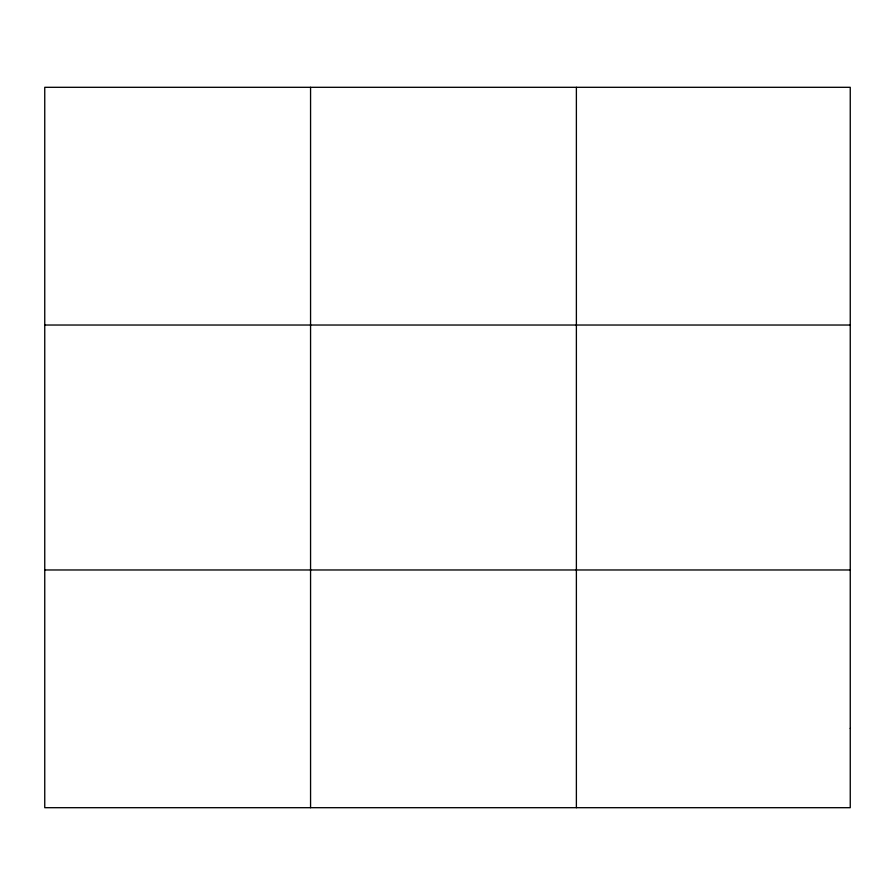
<?xml version="1.0" encoding="UTF-8"?>
<svg xmlns="http://www.w3.org/2000/svg" width="895" height="895" viewBox="0 0 895 895"><rect width="100%" height="100%" fill="white"/><g stroke="black" fill="none" stroke-linecap="round" stroke-linejoin="round"><path stroke-width="1.34" d="M310.565 807.693L310.565 87.307M576.38 807.693L576.38 87.307M44.75 325.03L850.25 325.03M44.75 569.97L850.25 569.97M850.25 728.452L850.25 807.693L44.75 807.693L44.75 87.307L850.25 87.307L850.25 728.452"/></g></svg>
